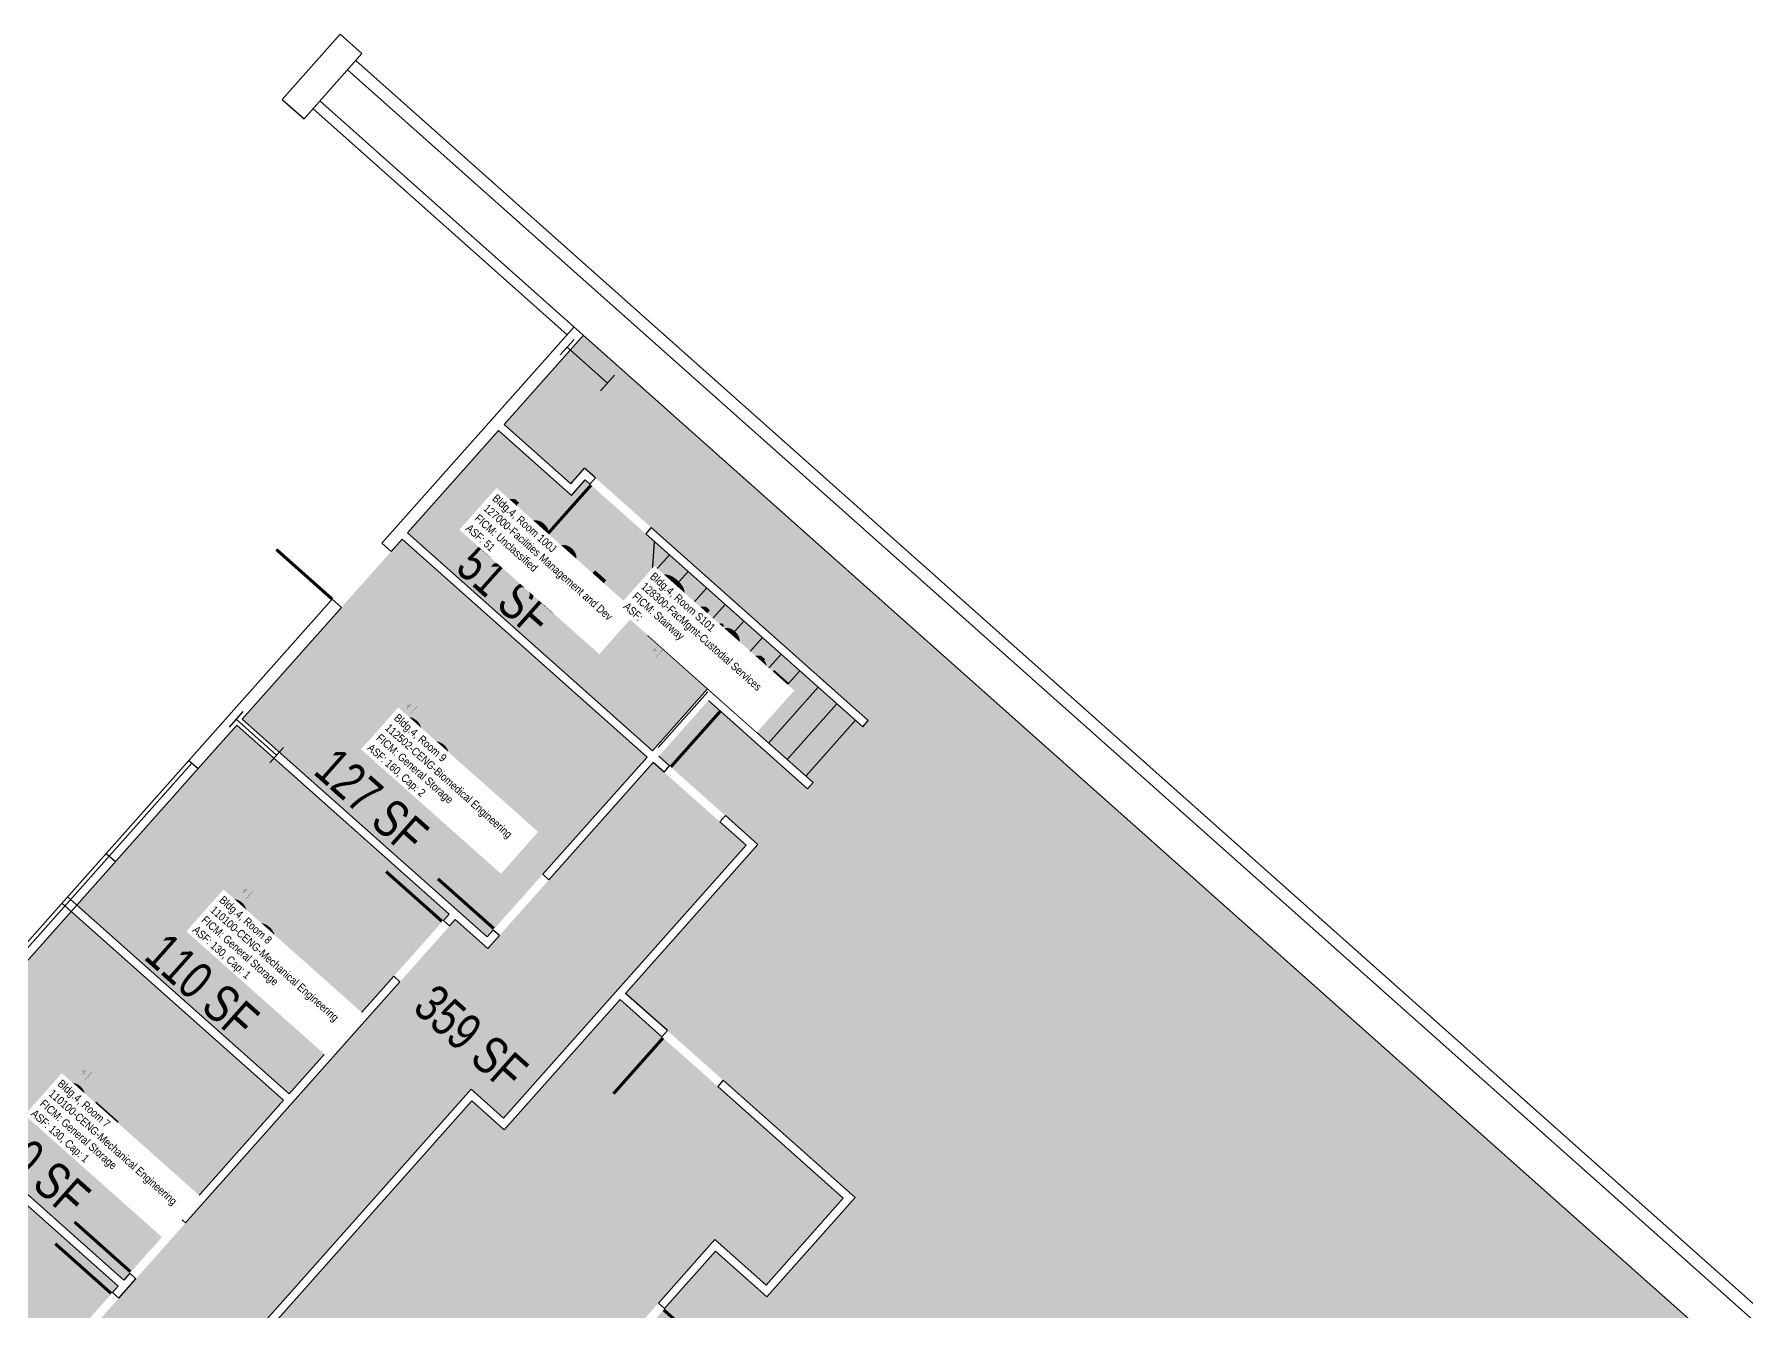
# Model space of a CAD drawing. Header units: inches. Extents: x 69199327 to 69201392, y 27695932 to 27697963.
# Drawn here: x 69199877 to 69200703, y 27697348 to 27697963 of the extents above; entities that cross this region are included whole.
import ezdxf
from ezdxf.enums import TextEntityAlignment as Align

# ---------------------------------------------------------------- set-up
doc = ezdxf.new("R2010")
doc.units = ezdxf.units.IN
doc.header["$LTSCALE"] = 10
doc.header["$MEASUREMENT"] = 0
doc.layers.get('0').update_dxf_attribs({"linetype": 'CONTINUOUS'})
for name, color, linetype in [('A-COLS', 5, 'CONTINUOUS'), ('A-DOOR', 2, 'CONTINUOUS'), ('A-FLOR', 3, 'CONTINUOUS'), ('A-GLAZ', 1, 'CONTINUOUS'), ('A-IDEN-CNUM', 7, 'CONTINUOUS'), ('A-IDEN-RNUM', 7, 'CONTINUOUS'), ('A-IDEN-SNUM', 4, 'CONTINUOUS'), ('A-IDEN-VNUM', 4, 'CONTINUOUS'), ('A-WALL', 5, 'CONTINUOUS'), ('AREA-TEXT', 3, 'CONTINUOUS'), ('Rooms-Category-Color', 7, 'CONTINUOUS'), ('Rooms-College-Color', 7, 'CONTINUOUS'), ('Rooms-Department-Color', 7, 'CONTINUOUS'), ('Rooms-Division-Color', 7, 'CONTINUOUS'), ('Rooms-Information', 7, 'CONTINUOUS')]:
    doc.layers.add(name, color=color, linetype=linetype)
doc.styles.add('CP_AREA', font='arial.ttf', dxfattribs={"height": 15})
doc.styles.add('CP_ROOMSNUMBER', font='arial.ttf', dxfattribs={"height": 1})
doc.styles.add('CP_ROOMVNUMBER', font='arial.ttf', dxfattribs={"width": 0.85, "height": 0.075})

# ---------------------------------------------------------------- blocks, each defined once
blk = doc.blocks.new('COLUMN')
for p, q in [((-0.5, -0.5), (-0.5, 0.5)), ((0.5, 0.5), (0.5, -0.5)), ((-0.5, 0), (0.5, 0))]:
    blk.add_line(p, q)

msp = doc.modelspace()

# ---------------------------------------------------------------- hatches: boundary and pattern name
at = {"layer": 'Rooms-Category-Color', "true_color": 0xfbafa2}
msp.add_hatch(color=21, dxfattribs=at).paths.add_polyline_path([(69200235.9, 27696797.07), (69199931.05, 27697068.16), (69200205.56, 27697376.91), (69200230.22, 27697354.98), (69200272.75, 27697402.81), (69200162.15, 27697501.16), (69200225.95, 27697572.9), (69200178.12, 27697615.43), (69200202.04, 27697642.33), (69200249.87, 27697599.8), (69200279.11, 27697632.68), (69200142.36, 27697754.29), (69200135.71, 27697746.81), (69200103.58, 27697775.39), (69200141.79, 27697818.36), (69200701.49, 27697320.62)])
at = {"layer": 'Rooms-Category-Color', "true_color": 0xadadad}
for points in [[(69200057.06, 27697723.08), (69200133.41, 27697655.19), (69200183.91, 27697711.98), (69200142.69, 27697748.64), (69200136.05, 27697741.17), (69200100.92, 27697772.4)], [(69200183.91, 27697711.98), (69200133.41, 27697655.19), (69200175.13, 27697618.08), (69200201.71, 27697647.97), (69200252.53, 27697602.79), (69200276.45, 27697629.69)], [(69200095.72, 27697522.77), (69200080.03, 27697536.72), (69199600.9, 27696997.94), (69199645.74, 27696958.07), (69200087.65, 27697455), (69200103.34, 27697441.05), (69200220.3, 27697572.56), (69200175.46, 27697612.44)]]:
    msp.add_hatch(color=253, dxfattribs=at).paths.add_polyline_path(points)
at = {"layer": 'Rooms-Category-Color', "true_color": 0xe3c5e1}
for points in [[(69199977.32, 27697633.41), (69200054.41, 27697720.09), (69200172.47, 27697615.09), (69200095.39, 27697528.41)], [(69199999.95, 27697452.7), (69199897.58, 27697543.74), (69199974.66, 27697630.42), (69200077.04, 27697539.38)], [(69199920.21, 27697363.02), (69199817.83, 27697454.06), (69199894.92, 27697540.75), (69199997.29, 27697449.71)], [(69199883.31, 27697219.2), (69200087.98, 27697449.35), (69200103.67, 27697435.4), (69200159.49, 27697498.17), (69200267.1, 27697402.48), (69200229.89, 27697360.63), (69200205.23, 27697382.56), (69200009.85, 27697162.86), (69199944.1, 27697221.34), (69199916.19, 27697189.96)]]:
    msp.add_hatch(color=254, dxfattribs=at).paths.add_polyline_path(points)
at = {"layer": 'Rooms-Category-Color', "true_color": 0xfa9ba3}
msp.add_hatch(color=241, dxfattribs=at).paths.add_polyline_path([(69199840.47, 27697273.35), (69199738.09, 27697364.39), (69199815.18, 27697451.08), (69199917.55, 27697360.04)])
at = {"layer": 'Rooms-College-Color', "true_color": 0xadadad}
for points in [[(69200235.9, 27696797.07), (69199931.05, 27697068.16), (69200205.56, 27697376.91), (69200230.22, 27697354.98), (69200272.75, 27697402.81), (69200162.15, 27697501.16), (69200225.95, 27697572.9), (69200178.12, 27697615.43), (69200202.04, 27697642.33), (69200249.87, 27697599.8), (69200279.11, 27697632.68), (69200142.36, 27697754.29), (69200135.71, 27697746.81), (69200103.58, 27697775.39), (69200141.79, 27697818.36), (69200701.49, 27697320.62)], [(69200057.06, 27697723.08), (69200133.41, 27697655.19), (69200183.91, 27697711.98), (69200142.69, 27697748.64), (69200136.05, 27697741.17), (69200100.92, 27697772.4)], [(69199977.32, 27697633.41), (69200054.41, 27697720.09), (69200172.47, 27697615.09), (69200095.39, 27697528.41)], [(69200183.91, 27697711.98), (69200133.41, 27697655.19), (69200175.13, 27697618.08), (69200201.71, 27697647.97), (69200252.53, 27697602.79), (69200276.45, 27697629.69)], [(69199999.95, 27697452.7), (69199897.58, 27697543.74), (69199974.66, 27697630.42), (69200077.04, 27697539.38)], [(69200095.72, 27697522.77), (69200080.03, 27697536.72), (69199600.9, 27696997.94), (69199645.74, 27696958.07), (69200087.65, 27697455), (69200103.34, 27697441.05), (69200220.3, 27697572.56), (69200175.46, 27697612.44)], [(69199920.21, 27697363.02), (69199817.83, 27697454.06), (69199894.92, 27697540.75), (69199997.29, 27697449.71)], [(69199883.31, 27697219.2), (69200087.98, 27697449.35), (69200103.67, 27697435.4), (69200159.49, 27697498.17), (69200267.1, 27697402.48), (69200229.89, 27697360.63), (69200205.23, 27697382.56), (69200009.85, 27697162.86), (69199944.1, 27697221.34), (69199916.19, 27697189.96)], [(69199840.47, 27697273.35), (69199738.09, 27697364.39), (69199815.18, 27697451.08), (69199917.55, 27697360.04)]]:
    msp.add_hatch(color=253, dxfattribs=at).paths.add_polyline_path(points)
at = {"layer": 'Rooms-Department-Color', "true_color": 0x99d7b2}
for points in [[(69200235.9, 27696797.07), (69199931.05, 27697068.16), (69200205.56, 27697376.91), (69200230.22, 27697354.98), (69200272.75, 27697402.81), (69200162.15, 27697501.16), (69200225.95, 27697572.9), (69200178.12, 27697615.43), (69200202.04, 27697642.33), (69200249.87, 27697599.8), (69200279.11, 27697632.68), (69200142.36, 27697754.29), (69200135.71, 27697746.81), (69200103.58, 27697775.39), (69200141.79, 27697818.36), (69200701.49, 27697320.62)], [(69199977.32, 27697633.41), (69200054.41, 27697720.09), (69200172.47, 27697615.09), (69200095.39, 27697528.41)], [(69199999.95, 27697452.7), (69199897.58, 27697543.74), (69199974.66, 27697630.42), (69200077.04, 27697539.38)], [(69199920.21, 27697363.02), (69199817.83, 27697454.06), (69199894.92, 27697540.75), (69199997.29, 27697449.71)], [(69199883.31, 27697219.2), (69200087.98, 27697449.35), (69200103.67, 27697435.4), (69200159.49, 27697498.17), (69200267.1, 27697402.48), (69200229.89, 27697360.63), (69200205.23, 27697382.56), (69200009.85, 27697162.86), (69199944.1, 27697221.34), (69199916.19, 27697189.96)], [(69199840.47, 27697273.35), (69199738.09, 27697364.39), (69199815.18, 27697451.08), (69199917.55, 27697360.04)]]:
    msp.add_hatch(color=253, dxfattribs=at).paths.add_polyline_path(points)
at = {"layer": 'Rooms-Department-Color', "true_color": 0xacacac}
for points in [[(69200057.06, 27697723.08), (69200133.41, 27697655.19), (69200183.91, 27697711.98), (69200142.69, 27697748.64), (69200136.05, 27697741.17), (69200100.92, 27697772.4)], [(69200183.91, 27697711.98), (69200133.41, 27697655.19), (69200175.13, 27697618.08), (69200201.71, 27697647.97), (69200252.53, 27697602.79), (69200276.45, 27697629.69)], [(69200095.72, 27697522.77), (69200080.03, 27697536.72), (69199600.9, 27696997.94), (69199645.74, 27696958.07), (69200087.65, 27697455), (69200103.34, 27697441.05), (69200220.3, 27697572.56), (69200175.46, 27697612.44)]]:
    msp.add_hatch(color=253, dxfattribs=at).paths.add_polyline_path(points)
at = {"layer": 'Rooms-Division-Color', "true_color": 0x99d7b2}
for points in [[(69200235.9, 27696797.07), (69199931.05, 27697068.16), (69200205.56, 27697376.91), (69200230.22, 27697354.98), (69200272.75, 27697402.81), (69200162.15, 27697501.16), (69200225.95, 27697572.9), (69200178.12, 27697615.43), (69200202.04, 27697642.33), (69200249.87, 27697599.8), (69200279.11, 27697632.68), (69200142.36, 27697754.29), (69200135.71, 27697746.81), (69200103.58, 27697775.39), (69200141.79, 27697818.36), (69200701.49, 27697320.62)], [(69199977.32, 27697633.41), (69200054.41, 27697720.09), (69200172.47, 27697615.09), (69200095.39, 27697528.41)], [(69199999.95, 27697452.7), (69199897.58, 27697543.74), (69199974.66, 27697630.42), (69200077.04, 27697539.38)], [(69199920.21, 27697363.02), (69199817.83, 27697454.06), (69199894.92, 27697540.75), (69199997.29, 27697449.71)], [(69199883.31, 27697219.2), (69200087.98, 27697449.35), (69200103.67, 27697435.4), (69200159.49, 27697498.17), (69200267.1, 27697402.48), (69200229.89, 27697360.63), (69200205.23, 27697382.56), (69200009.85, 27697162.86), (69199944.1, 27697221.34), (69199916.19, 27697189.96)], [(69199840.47, 27697273.35), (69199738.09, 27697364.39), (69199815.18, 27697451.08), (69199917.55, 27697360.04)]]:
    msp.add_hatch(color=253, dxfattribs=at).paths.add_polyline_path(points)
at = {"layer": 'Rooms-Division-Color', "true_color": 0xadadad}
for points in [[(69200057.06, 27697723.08), (69200133.41, 27697655.19), (69200183.91, 27697711.98), (69200142.69, 27697748.64), (69200136.05, 27697741.17), (69200100.92, 27697772.4)], [(69200183.91, 27697711.98), (69200133.41, 27697655.19), (69200175.13, 27697618.08), (69200201.71, 27697647.97), (69200252.53, 27697602.79), (69200276.45, 27697629.69)], [(69200095.72, 27697522.77), (69200080.03, 27697536.72), (69199600.9, 27696997.94), (69199645.74, 27696958.07), (69200087.65, 27697455), (69200103.34, 27697441.05), (69200220.3, 27697572.56), (69200175.46, 27697612.44)]]:
    msp.add_hatch(color=253, dxfattribs=at).paths.add_polyline_path(points)

# ---------------------------------------------------------------- linework, layer by layer
at = {"layer": 'A-DOOR', "elevation": -0.01}
for points in [[(69200145.49, 27697746.15, 1.5, 1.5, 0), (69200121.57, 27697719.24, 0, 0, 0), (69200122.13, 27697718.75, 0, 0, 0.414214), (69200172.83, 27697723.84, 0, 0, 0.414214)], [(69200020.68, 27697691.2, 1.5, 1.5, 0), (69199993.78, 27697715.12, 0, 0, 0), (69199994.28, 27697715.68, 0, 0, -0.414214), (69200045.23, 27697716.54, 0, 0, -0.414214)], [(69200183.91, 27697610.28, 1.5, 1.5, 0), (69200207.84, 27697637.18, 0, 0, 0), (69200208.4, 27697636.68, 0, 0, -0.414214), (69200209.26, 27697585.73, 0, 0, -0.414214)], [(69200098.59, 27697532.45, 1.5, 1.5, 0), (69200071.69, 27697556.37, 0, 0, 0), (69200072.19, 27697556.93, 0, 0, -0.414214), (69200123.14, 27697557.79, 0, 0, -0.414214)], [(69200073.6, 27697535.95, 1.5, 1.5, 0), (69200046.7, 27697559.87, 0, 0, 0), (69200046.2, 27697559.31, 0, 0, 0.414214), (69200051.3, 27697508.61, 0, 0, 0.414214)], [(69200180.23, 27697479.73, 1.5, 1.5, 0), (69200156.31, 27697452.83, 0, 0, 0), (69200156.87, 27697452.33, 0, 0, 0.414214), (69200207.57, 27697457.43, 0, 0, 0.414214)], [(69199923.41, 27697367.06, 1.5, 1.5, 0), (69199896.51, 27697390.98, 0, 0, 0), (69199897.01, 27697391.54, 0, 0, -0.414214), (69199947.96, 27697392.4, 0, 0, -0.414214)], [(69199914.11, 27697356.61, 1.5, 1.5, 0), (69199887.21, 27697380.53, 0, 0, 0), (69199886.71, 27697379.97, 0, 0, 0.414214), (69199891.81, 27697329.27, 0, 0, 0.414214)], [(69200180.47, 27697348.7, 1.5, 1.5, 0), (69200207.37, 27697324.78, 0, 0, 0), (69200206.87, 27697324.22, 0, 0, -0.414214), (69200155.93, 27697323.36, 0, 0, -0.414214)]]:
    msp.add_lwpolyline(points, format="xyseb", dxfattribs=at)
at = {"layer": 'A-FLOR'}
for p, q in [((69201378.6, 27696753.27, -0.01), (69200032.04, 27697950.75, -0.01)), ((69201374.62, 27696748.79, -0.01), (69200028.05, 27697946.27, -0.01)), ((69201361.32, 27696733.84, -0.01), (69200014.76, 27697931.33, -0.01)), ((69200011.44, 27697927.59, -0.01), (69200133.99, 27697818.61, -0.01)), ((69200173.07, 27697673.45, -0.01), (69200176.03, 27697718.99, -0.01)), ((69200175, 27697703.18, -0.01), (69200183.3, 27697712.52, -0.01)), ((69200173.73, 27697683.7, -0.01), (69200192.27, 27697704.55, -0.01)), ((69200177.32, 27697669.67, -0.01), (69200201.24, 27697696.57, -0.01)), ((69200186.28, 27697661.7, -0.01), (69200210.21, 27697688.6, -0.01)), ((69200195.25, 27697653.72, -0.01), (69200219.17, 27697680.62, -0.01)), ((69200201.71, 27697647.97, -0.01), (69200173.07, 27697673.45, -0.01)), ((69200204.22, 27697645.75, -0.01), (69200228.14, 27697672.65, -0.01)), ((69200213.18, 27697637.77, -0.01), (69200237.11, 27697664.68, -0.01)), ((69200222.15, 27697629.8, -0.01), (69200246.07, 27697656.7, -0.01)), ((69200231.12, 27697621.83, -0.01), (69200255.04, 27697648.73, -0.01)), ((69200240.09, 27697613.85, -0.01), (69200264.01, 27697640.75, -0.01)), ((69200249.05, 27697605.88, -0.01), (69200272.98, 27697632.78, -0.01))]:
    msp.add_line(p, q, dxfattribs=at)
at = {"layer": 'A-GLAZ'}
for p, q in [((69199831.96, 27697478.98, -0.01), (69199951.57, 27697613.48, -0.01)), ((69199833.45, 27697477.65, -0.01), (69199953.07, 27697612.15, -0.01)), ((69199836.44, 27697474.99, -0.01), (69199956.06, 27697609.5, -0.01)), ((69199911.7, 27697568.65, -0.01), (69199916.18, 27697564.66, -0.01))]:
    msp.add_line(p, q, dxfattribs=at)
at = {"layer": 'A-WALL'}
for p, q in [((69199996.65, 27697932.04, -0.01), (69200024.56, 27697963.42, -0.01)), ((69200024.56, 27697963.42, -0.01), (69200035.03, 27697954.12, -0.01)), ((69200007.12, 27697922.73, -0.01), (69200035.03, 27697954.12, -0.01)), ((69199996.65, 27697932.04, -0.01), (69200007.12, 27697922.73, -0.01)), ((69200044.61, 27697718.1), (69200137.31, 27697822.34)), ((69200141.79, 27697818.36), (69200103.58, 27697775.39)), ((69200103.58, 27697775.39), (69200135.71, 27697746.81)), ((69200057.06, 27697723.08), (69200100.92, 27697772.4)), ((69200100.92, 27697772.4), (69200136.05, 27697741.17)), ((69200135.71, 27697746.81), (69200142.36, 27697754.29)), ((69200147.59, 27697749.63), (69200142.36, 27697754.29)), ((69200147.59, 27697749.63, -0.01), (69200144.93, 27697746.64, -0.01)), ((69200136.05, 27697741.17), (69200142.69, 27697748.64)), ((69200144.93, 27697746.64), (69200142.69, 27697748.64)), ((69200174.49, 27697725.71, -0.01), (69200171.83, 27697722.72, -0.01)), ((69200279.11, 27697632.68), (69200174.49, 27697725.71)), ((69200044.61, 27697718.1, -0.01), (69200049.09, 27697714.11, -0.01)), ((69200049.09, 27697714.11), (69200054.41, 27697720.09)), ((69200054.41, 27697720.09), (69200172.47, 27697615.09)), ((69200057.06, 27697723.08), (69200175.13, 27697618.08)), ((69200276.45, 27697629.69), (69200171.83, 27697722.72)), ((69199951.57, 27697613.48), (69200020.68, 27697691.2)), ((69200020.68, 27697691.2, -0.01), (69200025.17, 27697687.21, -0.01)), ((69199977.32, 27697633.41), (69200025.17, 27697687.21)), ((69200201.71, 27697647.97), (69200175.13, 27697618.08)), ((69200201.8, 27697646.56), (69200177.87, 27697619.66)), ((69200252.53, 27697602.79), (69200201.71, 27697647.97)), ((69200249.87, 27697599.8), (69200202.04, 27697642.33)), ((69200095.39, 27697528.41), (69199977.32, 27697633.41)), ((69199956.06, 27697609.5), (69199974.66, 27697630.42)), ((69199974.66, 27697630.42), (69200077.04, 27697539.38)), ((69200276.45, 27697629.69), (69200279.11, 27697632.68)), ((69199951.57, 27697613.48), (69199956.06, 27697609.5)), ((69200122.23, 27697558.6), (69200172.47, 27697615.09)), ((69200125.22, 27697555.94), (69200175.46, 27697612.44)), ((69200180.69, 27697607.78), (69200175.46, 27697612.44)), ((69200183.35, 27697610.77), (69200178.12, 27697615.43)), ((69200180.69, 27697607.78, -0.01), (69200183.35, 27697610.77, -0.01)), ((69200249.87, 27697599.8), (69200252.53, 27697602.79)), ((69200207.6, 27697583.86, -0.01), (69200210.25, 27697586.85, -0.01)), ((69200220.3, 27697572.56), (69200207.6, 27697583.86)), ((69200225.95, 27697572.9), (69200210.25, 27697586.85)), ((69200103.34, 27697441.05), (69200220.3, 27697572.56)), ((69200225.95, 27697572.9), (69200162.15, 27697501.16)), ((69200125.22, 27697555.94, -0.01), (69200122.23, 27697558.6, -0.01)), ((69199997.29, 27697449.71), (69199890.44, 27697544.73)), ((69199999.95, 27697452.7), (69199893.09, 27697547.72)), ((69200077.04, 27697539.38), (69200074.32, 27697536.32)), ((69200077.31, 27697533.66, -0.01), (69200074.32, 27697536.32, -0.01)), ((69200077.31, 27697533.66), (69200080.03, 27697536.72)), ((69200095.72, 27697522.77), (69200080.03, 27697536.72)), ((69200095.39, 27697528.41), (69200098.31, 27697531.7)), ((69200095.72, 27697522.77), (69200101.3, 27697529.04)), ((69200101.3, 27697529.04, -0.01), (69200098.31, 27697531.7, -0.01)), ((69200050.39, 27697509.42), (69199999.95, 27697452.7)), ((69200053.38, 27697506.76, -0.01), (69200050.39, 27697509.42, -0.01)), ((69199950.04, 27697390.55), (69200053.38, 27697506.76)), ((69200182.33, 27697483.22), (69200162.15, 27697501.16)), ((69200103.67, 27697435.4), (69200159.49, 27697498.17)), ((69200179.67, 27697480.23), (69200159.49, 27697498.17)), ((69200182.33, 27697483.22, -0.01), (69200179.67, 27697480.23, -0.01)), ((69199645.07, 27696957.32), (69200087.65, 27697455)), ((69199920.21, 27697363.02), (69199817.83, 27697454.06)), ((69200103.34, 27697441.05), (69200087.65, 27697455)), ((69200209.23, 27697459.29, -0.01), (69200206.57, 27697456.3, -0.01)), ((69200267.1, 27697402.48), (69200206.57, 27697456.3)), ((69200272.75, 27697402.81), (69200209.23, 27697459.29)), ((69199917.55, 27697360.04), (69199815.18, 27697451.08)), ((69200087.98, 27697449.35), (69199883.31, 27697219.2)), ((69199997.29, 27697449.71), (69199947.05, 27697393.21)), ((69200103.67, 27697435.4), (69200087.98, 27697449.35)), ((69200229.89, 27697360.63), (69200267.1, 27697402.48)), ((69200230.22, 27697354.98), (69200272.75, 27697402.81)), ((69199950.04, 27697390.55, -0.01), (69199947.05, 27697393.21, -0.01)), ((69200177.98, 27697351.92), (69200205.23, 27697382.56)), ((69200229.89, 27697360.63), (69200205.23, 27697382.56)), ((69200180.97, 27697349.26), (69200205.56, 27697376.91)), ((69200230.22, 27697354.98), (69200205.56, 27697376.91)), ((69199917.82, 27697354.32), (69199926.12, 27697363.65)), ((69199923.13, 27697366.31), (69199920.21, 27697363.02)), ((69199926.12, 27697363.65, -0.01), (69199923.13, 27697366.31, -0.01)), ((69199917.55, 27697360.04), (69199914.83, 27697356.97)), ((69199917.82, 27697354.32, -0.01), (69199914.83, 27697356.97, -0.01)), ((69200177.98, 27697351.92, -0.01), (69200180.97, 27697349.26, -0.01))]:
    msp.add_line(p, q, dxfattribs=at)

# ---------------------------------------------------------------- block references
at = {"layer": 'A-COLS', "xscale": 25.99999999813736, "yscale": 9.999999995133361, "zscale": 25.99999999813736, "rotation": 318.3538051004411}
for p in [(69200143.7, 27697803.95, -0.01), (69199984.21, 27697624.6, -0.01)]:
    msp.add_blockref('COLUMN', p, dxfattribs=at)

# ---------------------------------------------------------------- texts
at = {"layer": 'A-IDEN-CNUM', "style": 'CP_ROOMSNUMBER'}
for s, p in [('CAD #004-A_0100-0J', (69200104.54, 27697711.65, -0.01)), ('CAD #004-A_S101-00', (69200178.38, 27697664.89, -0.01)), ('CAD #004-A_0009-00', (69200059.95, 27697637.54, -0.01)), ('CAD #004-A_0008-00', (69199980.87, 27697548.62, -0.01)), ('CAD #004-A_0007-00', (69199903.12, 27697461.19, -0.01))]:
    msp.add_text(s, height=0.36, rotation=48.3538, dxfattribs=at).set_placement(p, align=Align.MIDDLE)
at = {"layer": 'A-IDEN-RNUM', "style": 'CP_ROOMSNUMBER'}
for s, p in [('0100-J0', (69200102.3, 27697713.64, -0.01)), ('S101-00', (69200176.14, 27697666.88, -0.01)), ('0009-00', (69200057.71, 27697639.54, -0.01)), ('0008-00', (69199978.63, 27697550.61, -0.01)), ('0007-00', (69199900.88, 27697463.18, -0.01))]:
    msp.add_text(s, height=0.36, rotation=318.35, dxfattribs=at).set_placement(p, align=Align.MIDDLE)
at = {"layer": 'A-IDEN-SNUM', "style": 'CP_ROOMSNUMBER'}
for s, p in [('00400100J0', (69200102.3, 27697713.64, -0.01)), ('0040S10100', (69200176.14, 27697666.88, -0.01)), ('0040000900', (69200057.71, 27697639.54, -0.01)), ('0040000800', (69199978.63, 27697550.61, -0.01)), ('0040000700', (69199900.88, 27697463.18, -0.01))]:
    msp.add_text(s, height=0.36, rotation=48.3538, dxfattribs=at).set_placement(p, align=Align.MIDDLE)
at = {"layer": 'A-IDEN-VNUM', "style": 'CP_ROOMVNUMBER', "width": 0.85}
for s, p in [('100J', (69200119.66, 27697711.73, -0.01)), ('S101', (69200197.69, 27697672.31, -0.01)), ('09', (69200058.85, 27697616.34, -0.01)), ('08', (69199974.64, 27697528.59, -0.01)), ('07', (69199896.7, 27697440.08, -0.01))]:
    msp.add_text(s, height=27, rotation=318.3538, dxfattribs=at).set_placement(p, align=Align.MIDDLE_CENTER)
at = {"layer": 'AREA-TEXT', "style": 'CP_AREA', "width": 0.75}
for s, p in [('51 SF', (69200104.24, 27697695.27, -0.01)), ('46 SF', (69200216.45, 27697660.41, -0.01)), ('127 SF', (69200039.69, 27697593.92, -0.01)), ('110 SF', (69199958.02, 27697504.69, -0.01)), ('359 SF', (69200087.61, 27697479.85, -0.01)), ('110 SF', (69199876.63, 27697419.25, -0.01))]:
    msp.add_text(s, height=18, rotation=318.3538, dxfattribs=at).set_placement(p, align=Align.MIDDLE_CENTER)

# ---------------------------------------------------------------- next in the draw order: texts
at = {"layer": 'Rooms-Information', "char_height": 3.8571, "width": 86.4, "attachment_point": 7, "rotation": 318.3538, "style": 'CP_ROOMVNUMBER', "bg_fill": 3, "box_fill_scale": 1.5, "bg_fill_color": 256, "bg_fill_true_color": 13158600, "bg_fill_transparency": 0}
for s, insert in [('Bldg.4, Room 100J^M^J127000-Facilities Management and Dev^M^JFICM: Unclassified^M^JASF: 51', (69200084.71, 27697724.75, -0.01)), ('Bldg.4, Room 9^M^J112502-CENG-Biomedical Engineering^M^JFICM: General Storage^M^JASF: 160, Cap: 2', (69200036.56, 27697618.1, -0.01)), ('Bldg.4, Room 8^M^J110100-CENG-Mechanical Engineering^M^JFICM: General Storage^M^JASF: 130, Cap: 1', (69199952.34, 27697530.35, -0.01)), ('Bldg.4, Room 7^M^J110100-CENG-Mechanical Engineering^M^JFICM: General Storage^M^JASF: 130, Cap: 1', (69199874.4, 27697441.84, -0.01))]:
    msp.add_mtext(s, dxfattribs=dict(at, insert=insert))

# ---------------------------------------------------------------- next in the draw order: texts
at = {"layer": 'Rooms-Information', "insert": (69200160.74, 27697687.1, -0.01), "char_height": 3.8571, "width": 86.4, "attachment_point": 7, "rotation": 318.3538, "style": 'CP_ROOMVNUMBER', "bg_fill": 3, "box_fill_scale": 1.5, "bg_fill_color": 256, "bg_fill_true_color": 13158600, "bg_fill_transparency": 0}
msp.add_mtext('Bldg.4, Room S101^M^J128300-FacMgmt-Custodial Services^M^JFICM: Stairway^M^JASF: ', dxfattribs=at)

doc.saveas('drawing.dxf')
